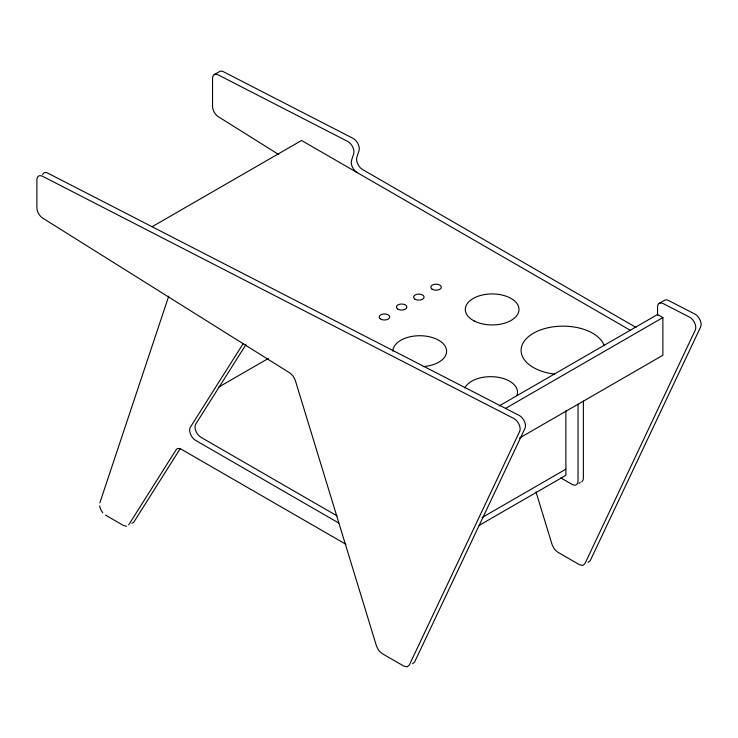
<?xml version="1.0" encoding="UTF-8"?>
<svg xmlns="http://www.w3.org/2000/svg" width="738" height="738" viewBox="0 0 738 738"><rect width="100%" height="100%" fill="white"/><g stroke="black" fill="none" stroke-linecap="round" stroke-linejoin="round"><path stroke-width="1.11" d="M657.54 315.163L657.54 307.174A8.395 4.843 60 0 1 663.148 303.567L689.532 317.128A8.395 4.843 60 0 1 695.316 330.006L584.911 563.712L582.725 565.465L579.459 564.708L557.614 552.098L554.349 549.081L552.162 544.801L536.009 491.96M99.842 502.892L168.725 296.169M128.68 524.875L176.068 449.848A8.395 4.843 60 0 1 181.299 449.248L345.984 544.33M242.996 343.89L190.339 427.256A8.395 4.843 60 0 0 195.57 440.365L338.714 523.002M180.229 448.63L134.021 521.794A8.395 4.843 60 0 1 131.834 523.177M245.892 344.683L195.681 424.175A8.395 4.843 60 0 0 200.911 437.274L337.1 515.908M412.441 663.785L414.627 662.023L525.022 428.317A8.395 4.843 60 0 0 519.238 415.439L47.85 173.153A8.395 4.843 60 0 0 42.629 174.537M588.066 562.384L590.252 560.622L700.648 326.916A8.395 4.843 60 0 0 694.873 314.047L668.49 300.486A8.395 4.843 60 0 0 664.504 300.311L659.163 303.401M214.158 74.676L219.5 71.586A8.395 4.843 60 0 1 223.476 71.761L353.05 138.357A8.395 4.843 60 0 1 359.019 150.746L356.841 157.286A8.395 4.843 60 0 0 362.487 169.5L635.935 327.368M152.157 226.714L301.538 140.469L630.621 330.467M218.476 387.238L268.346 358.447M499.202 405.909L657.54 314.499L662.881 317.58L662.881 355.264L519.478 438.058M505.539 408.418L662.881 317.58M482.071 517.55L565.871 469.165M479.082 525.438L565.871 475.337L565.871 410.771M578.97 483.289L580.299 482.514M126.502 526.259L123.449 525.474L105.488 515.106M560.806 477.892L572.098 484.414A8.395 4.843 60 0 0 578.029 480.982L578.029 404.166M278.715 154.546L218.208 116.622A8.395 4.843 60 0 1 212.535 106.503L212.535 78.44A8.395 4.843 60 0 1 218.144 74.842L347.709 141.438A8.395 4.843 60 0 1 353.686 153.827L351.5 160.367A8.395 4.843 60 0 0 357.155 172.581M102.794 512.809L100.691 509.515L99.63 505.954M583.371 401.085L583.371 477.901A8.395 4.843 60 0 1 581.636 481.748M554.45 374.092A41.955 24.225 0 0 1 521.194 348.714A41.955 24.225 0 0 1 560.17 326.214A41.955 24.225 0 0 1 604.118 345.412M464.811 387.985A26.854 15.507 0 0 1 497.043 377.118A26.854 15.507 0 0 1 516.941 395.347M392.902 351.233A26.854 15.507 0 0 1 418.649 335.744A26.854 15.507 0 0 1 446.518 349.96A26.854 15.507 0 0 1 423.077 366.62M519.681 431.398L409.286 665.104L407.099 666.866L403.834 666.11L381.989 653.499L378.723 650.482L376.537 646.202L295.246 380.245L293.161 376.103L290.043 373.096L42.583 218.024A8.395 4.843 60 0 1 36.9 207.904L36.9 179.841A8.395 4.843 60 0 1 42.509 176.244L513.897 418.529A8.395 4.843 60 0 1 519.681 431.398M474.239 320.993A26.854 15.507 0 0 0 518.427 312.617A26.854 15.507 0 0 0 483.768 294.711A26.854 15.507 0 0 0 474.239 320.993M431.868 288.982A5.249 3.026 0 0 0 440.89 288.383A5.249 3.026 0 0 0 435.475 284.167A5.249 3.026 0 0 0 431.868 288.982M414.655 298.918A5.249 3.026 0 0 0 423.677 298.309A5.249 3.026 0 0 0 418.261 294.102A5.249 3.026 0 0 0 414.655 298.918M397.45 308.853A5.249 3.026 0 0 0 406.472 308.244A5.249 3.026 0 0 0 401.057 304.038A5.249 3.026 0 0 0 397.45 308.853M380.245 318.788A5.249 3.026 0 0 0 389.267 318.179A5.249 3.026 0 0 0 383.852 313.973A5.249 3.026 0 0 0 380.245 318.788"/></g></svg>
